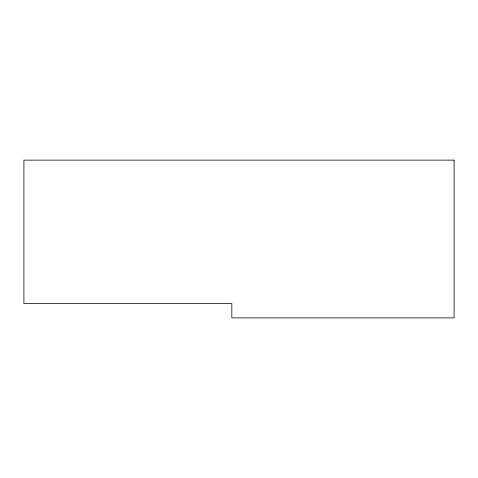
<?xml version="1.0" encoding="UTF-8"?>
<svg xmlns="http://www.w3.org/2000/svg" width="478" height="478" viewBox="0 0 478 478"><rect width="100%" height="100%" fill="white"/><g stroke="black" fill="none" stroke-linecap="round" stroke-linejoin="round"><path stroke-width="0.72" d="M454.1 160.13L23.9 160.13L23.9 303.53L231.83 303.53L231.83 317.87L454.1 317.87L454.1 160.13"/></g></svg>
